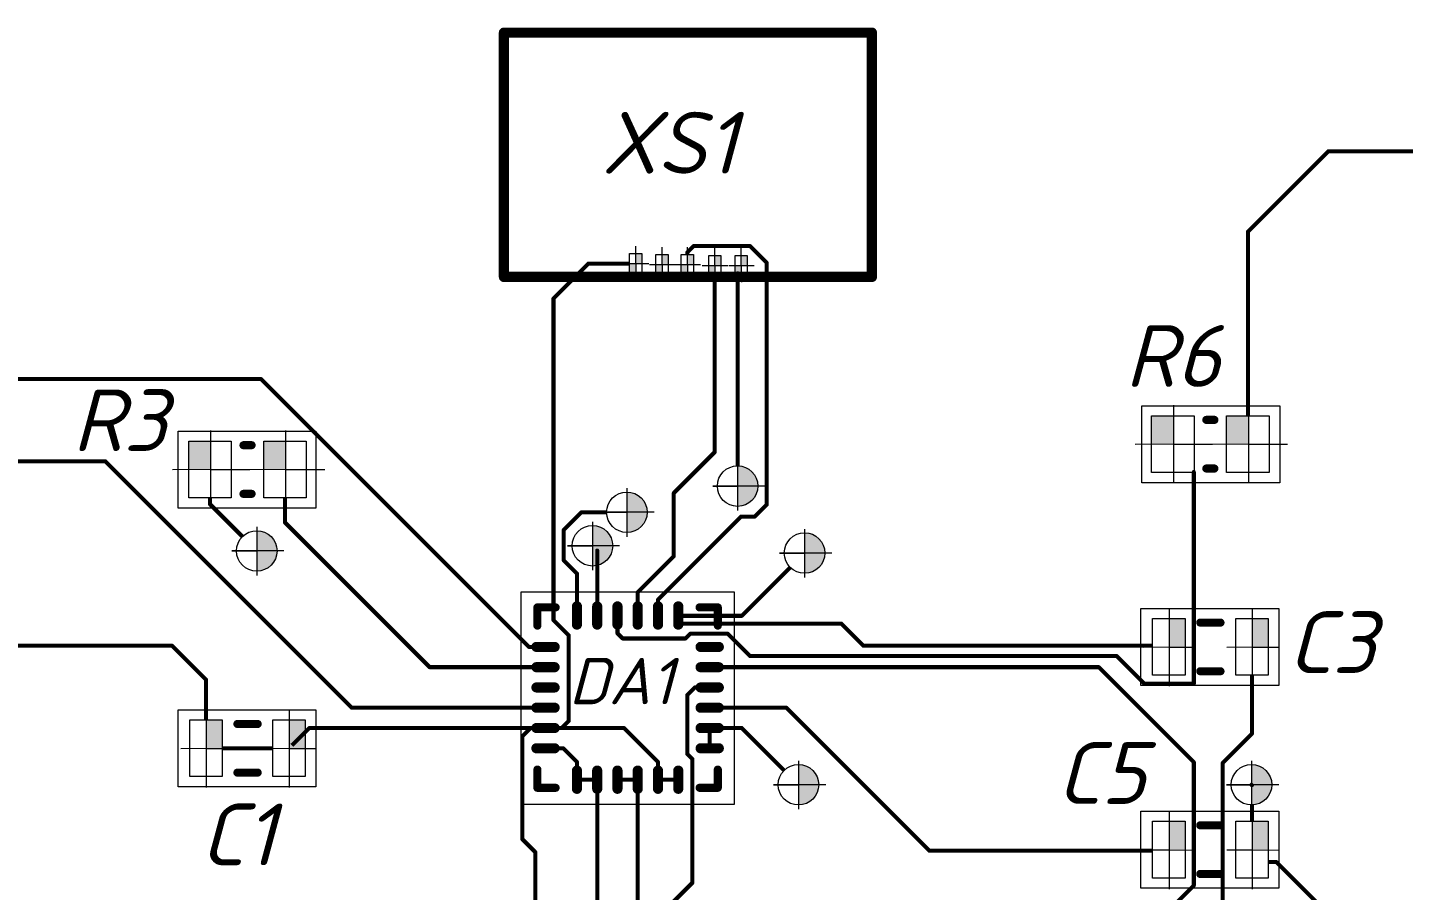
# Model space of a CAD drawing. Header units: millimetres. Extents: x -578 to 740, y 82 to 629.
# Drawn here: x 312.5 to 380.4, y 418 to 460.5 of the extents above; entities that cross this region are included whole.
import ezdxf

# ---------------------------------------------------------------- set-up
doc = ezdxf.new("R2010")
doc.units = ezdxf.units.MM
doc.header["$LTSCALE"] = 0.5
doc.layers.get('0').update_dxf_attribs({"lineweight": 60})
doc.layers.add('TopOverlay', color=2, linetype='Continuous')
doc.layers.add('СПЛТОНК', color=7, linetype='Continuous', lineweight=20)
doc.styles.get("Standard").update_dxf_attribs({"font": 'isocpeui.ttf', "width": 0.9})

# ---------------------------------------------------------------- blocks, each defined once
blk = doc.blocks.new('C_____________50_29__1')
at = {"layer": 'TopOverlay', "const_width": 0.2}
for points in [[(-0.25, 0.6), (0.25, 0.6)], [(-0.25, -0.6), (0.25, -0.6)]]:
    blk.add_lwpolyline(points, dxfattribs=at)
at = {"layer": 'TopOverlay', "const_width": 0.1}
for points in [[(-0.3, 0.6, 1), (-0.2, 0.6, 1)], [(0.2, 0.6, 1), (0.3, 0.6, 1)], [(-0.3, -0.6, 1), (-0.2, -0.6, 1)], [(0.2, -0.6, 1), (0.3, -0.6, 1)]]:
    blk.add_lwpolyline(points, format="xyb", close=True, dxfattribs=at)
blk = doc.blocks.new('C_____________50_29__3')
at = {"layer": 'TopOverlay', "const_width": 0.2}
for points in [[(-0.25, 0.6), (0.25, 0.6)], [(-0.25, -0.6), (0.25, -0.6)]]:
    blk.add_lwpolyline(points, dxfattribs=at)
at = {"layer": 'TopOverlay', "const_width": 0.1}
for points in [[(-0.3, 0.6, 1), (-0.2, 0.6, 1)], [(0.2, 0.6, 1), (0.3, 0.6, 1)], [(-0.3, -0.6, 1), (-0.2, -0.6, 1)], [(0.2, -0.6, 1), (0.3, -0.6, 1)]]:
    blk.add_lwpolyline(points, format="xyb", close=True, dxfattribs=at)
blk = doc.blocks.new('C_____________50_29__5')
at = {"layer": 'TopOverlay', "const_width": 0.2}
for points in [[(-0.25, 0.6), (0.25, 0.6)], [(-0.25, -0.6), (0.25, -0.6)]]:
    blk.add_lwpolyline(points, dxfattribs=at)
at = {"layer": 'TopOverlay', "const_width": 0.1}
for points in [[(-0.3, 0.6, 1), (-0.2, 0.6, 1)], [(0.2, 0.6, 1), (0.3, 0.6, 1)], [(-0.3, -0.6, 1), (-0.2, -0.6, 1)], [(0.2, -0.6, 1), (0.3, -0.6, 1)]]:
    blk.add_lwpolyline(points, format="xyb", close=True, dxfattribs=at)
blk = doc.blocks.new('RC_0805__R_________26')
at = {"layer": 'TopOverlay', "const_width": 0.2}
for points in [[(-0.1, 0.6), (0.1, 0.6)], [(-0.1, -0.6), (0.1, -0.6)]]:
    blk.add_lwpolyline(points, dxfattribs=at)
at = {"layer": 'TopOverlay', "const_width": 0.1}
for points in [[(-0.15, 0.6, 1), (-0.05, 0.6, 1)], [(0.05, 0.6, 1), (0.15, 0.6, 1)], [(-0.15, -0.6, 1), (-0.05, -0.6, 1)], [(0.05, -0.6, 1), (0.15, -0.6, 1)]]:
    blk.add_lwpolyline(points, format="xyb", close=True, dxfattribs=at)
blk = doc.blocks.new('RC_0805__R_________29')
at = {"layer": 'TopOverlay', "const_width": 0.2}
for points in [[(-0.1, 0.6), (0.1, 0.6)], [(-0.1, -0.6), (0.1, -0.6)]]:
    blk.add_lwpolyline(points, dxfattribs=at)
at = {"layer": 'TopOverlay', "const_width": 0.1}
for points in [[(-0.15, 0.6, 1), (-0.05, 0.6, 1)], [(0.05, 0.6, 1), (0.15, 0.6, 1)], [(-0.15, -0.6, 1), (-0.05, -0.6, 1)], [(0.05, -0.6, 1), (0.15, -0.6, 1)]]:
    blk.add_lwpolyline(points, format="xyb", close=True, dxfattribs=at)

msp = doc.modelspace()

# ---------------------------------------------------------------- hatches: boundary and pattern name
at = {"lineweight": 0}
h = msp.add_hatch(color=256, dxfattribs=at)
h.dxf.hatch_style = 1
h.paths.add_polyline_path([(342.204, 448.893), (342.204, 448.392), (342.513, 448.392), (342.511, 448.891)])
h.paths.add_polyline_path([(342.509, 449.392), (342.511, 448.891), (342.804, 448.889), (342.804, 449.392)])
h = msp.add_hatch(color=256, dxfattribs=at)
h.dxf.hatch_style = 1
h.paths.add_polyline_path([(343.504, 448.843), (343.504, 448.342), (343.813, 448.342), (343.811, 448.841)])
h.paths.add_polyline_path([(343.809, 449.342), (343.811, 448.841), (344.104, 448.839), (344.104, 449.342)])
h = msp.add_hatch(color=256, dxfattribs=at)
h.dxf.hatch_style = 1
h.paths.add_polyline_path([(344.754, 448.843), (344.754, 448.342), (345.063, 448.342), (345.061, 448.841)])
h.paths.add_polyline_path([(345.059, 449.342), (345.061, 448.841), (345.354, 448.839), (345.354, 449.342)])
h = msp.add_hatch(color=256, dxfattribs=at)
h.dxf.hatch_style = 1
h.paths.add_polyline_path([(346.104, 448.793), (346.104, 448.292), (346.413, 448.292), (346.411, 448.791)])
h.paths.add_polyline_path([(346.409, 449.292), (346.411, 448.791), (346.704, 448.789), (346.704, 449.292)])
h = msp.add_hatch(color=256, dxfattribs=at)
h.dxf.hatch_style = 1
h.paths.add_polyline_path([(347.404, 448.793), (347.404, 448.292), (347.713, 448.292), (347.711, 448.791)])
h.paths.add_polyline_path([(347.709, 449.292), (347.711, 448.791), (348.004, 448.789), (348.004, 449.292)])
h = msp.add_hatch(color=256, dxfattribs=at)
h.dxf.hatch_style = 1
h.paths.add_polyline_path([(369.046, 441.392), (367.954, 441.392), (367.954, 439.988), (369.046, 439.993)])
h = msp.add_hatch(color=256, dxfattribs=at)
h.dxf.hatch_style = 1
h.paths.add_polyline_path([(372.746, 441.392), (371.654, 441.392), (371.654, 439.988), (372.746, 439.993)])
h = msp.add_hatch(color=256, dxfattribs=at)
h.dxf.hatch_style = 1
h.paths.add_polyline_path([(321.546, 440.142), (320.454, 440.142), (320.454, 438.738), (321.546, 438.743)])
h = msp.add_hatch(color=256, dxfattribs=at)
h.dxf.hatch_style = 1
h.paths.add_polyline_path([(325.246, 440.142), (324.154, 440.142), (324.154, 438.738), (325.246, 438.743)])
h = msp.add_hatch(color=256, dxfattribs=at)
h.dxf.hatch_style = 1
h.paths.add_polyline_path([(347.533, 438.926), (347.533, 437.926), (348.533, 437.926, 0.414214)])
h.paths.add_polyline_path([(348.533, 437.926), (347.533, 437.926), (347.533, 436.926, 0.414214)])
h = msp.add_hatch(color=256, dxfattribs=at)
h.dxf.hatch_style = 1
h.paths.add_polyline_path([(342.069, 437.633), (342.069, 436.633), (343.069, 436.633, 0.414214)])
h.paths.add_polyline_path([(343.069, 436.633), (342.069, 436.633), (342.069, 435.633, 0.414214)])
h = msp.add_hatch(color=256, dxfattribs=at)
h.dxf.hatch_style = 1
h.paths.add_polyline_path([(340.37, 435.98), (340.37, 434.98), (341.37, 434.98, 0.414214)])
h.paths.add_polyline_path([(341.37, 434.98), (340.37, 434.98), (340.37, 433.98, 0.414214)])
h = msp.add_hatch(color=256, dxfattribs=at)
h.dxf.hatch_style = 1
h.paths.add_polyline_path([(323.809, 435.726), (323.809, 434.726), (324.809, 434.726, 0.414214)])
h.paths.add_polyline_path([(324.809, 434.726), (323.809, 434.726), (323.809, 433.726, 0.414214)])
h = msp.add_hatch(color=256, dxfattribs=at)
h.dxf.hatch_style = 1
h.paths.add_polyline_path([(350.835, 435.624), (350.835, 434.624), (351.835, 434.624, 0.414214)])
h.paths.add_polyline_path([(351.835, 434.624), (350.835, 434.624), (350.835, 433.624, 0.414214)])
h = msp.add_hatch(color=256, dxfattribs=at)
h.dxf.hatch_style = 1
h.paths.add_polyline_path([(369.604, 431.392), (368.83, 431.392), (368.83, 429.973), (369.604, 429.976)])
h = msp.add_hatch(color=256, dxfattribs=at)
h.dxf.hatch_style = 1
h.paths.add_polyline_path([(373.704, 431.392), (372.93, 431.392), (372.93, 429.973), (373.704, 429.976)])
h = msp.add_hatch(color=256, dxfattribs=at)
h.dxf.hatch_style = 1
h.paths.add_polyline_path([(322.104, 426.392), (321.33, 426.392), (321.33, 424.973), (322.104, 424.976)])
h = msp.add_hatch(color=256, dxfattribs=at)
h.dxf.hatch_style = 1
h.paths.add_polyline_path([(326.204, 426.392), (325.43, 426.392), (325.43, 424.973), (326.204, 424.976)])
h = msp.add_hatch(color=256, dxfattribs=at)
h.dxf.hatch_style = 1
h.paths.add_polyline_path([(350.533, 424.194), (350.533, 423.194), (351.533, 423.194, 0.414214)])
h.paths.add_polyline_path([(351.533, 423.194), (350.533, 423.194), (350.533, 422.194, 0.414214)])
h = msp.add_hatch(color=256, dxfattribs=at)
h.dxf.hatch_style = 1
h.paths.add_polyline_path([(372.882, 424.194), (372.882, 423.194), (373.882, 423.194, 0.414214)])
h.paths.add_polyline_path([(373.882, 423.194), (372.882, 423.194), (372.882, 422.194, 0.414214)])
h = msp.add_hatch(color=256, dxfattribs=at)
h.dxf.hatch_style = 1
h.paths.add_polyline_path([(369.604, 421.392), (368.83, 421.392), (368.83, 419.973), (369.604, 419.976)])
h = msp.add_hatch(color=256, dxfattribs=at)
h.dxf.hatch_style = 1
h.paths.add_polyline_path([(373.704, 421.392), (372.93, 421.392), (372.93, 419.973), (373.704, 419.976)])

# ---------------------------------------------------------------- linework, layer by layer
for p, q in [((342.511, 448.886), (342.508, 449.76)), ((343.811, 448.836), (343.808, 449.71)), ((345.061, 448.836), (345.058, 449.71)), ((346.411, 448.786), (346.408, 449.66)), ((347.711, 448.786), (347.708, 449.66)), ((343.151, 448.886), (341.89, 448.896)), ((342.511, 448.886), (342.516, 448.083)), ((344.451, 448.836), (343.19, 448.846)), ((343.811, 448.836), (343.816, 448.033)), ((345.701, 448.836), (344.44, 448.846)), ((345.061, 448.836), (345.066, 448.033)), ((347.051, 448.786), (345.79, 448.796)), ((346.411, 448.786), (346.416, 447.983)), ((348.351, 448.786), (347.09, 448.796)), ((347.711, 448.786), (347.716, 447.983)), ((369.046, 438.07), (369.046, 441.924)), ((372.746, 438.07), (372.746, 441.924)), ((321.546, 436.82), (321.546, 440.674)), ((325.246, 436.82), (325.246, 440.674)), ((369.046, 439.993), (367.151, 439.984)), ((369.046, 439.993), (370.965, 439.997)), ((372.746, 439.993), (370.851, 439.984)), ((372.746, 439.993), (374.665, 439.997)), ((321.546, 438.743), (319.651, 438.734)), ((321.546, 438.743), (323.465, 438.747)), ((325.246, 438.743), (323.351, 438.734)), ((325.246, 438.743), (327.165, 438.747)), ((368.83, 428.05), (368.83, 431.904)), ((372.93, 428.05), (372.93, 431.904)), ((368.83, 429.973), (367.564, 429.964)), ((368.83, 429.973), (370.111, 429.977)), ((372.93, 429.973), (371.664, 429.964)), ((372.93, 429.973), (374.211, 429.977)), ((321.33, 423.05), (321.33, 426.904)), ((325.43, 423.05), (325.43, 426.904)), ((321.33, 424.973), (320.064, 424.964)), ((321.33, 424.973), (322.611, 424.977)), ((325.43, 424.973), (324.164, 424.964)), ((325.43, 424.973), (326.711, 424.977)), ((368.83, 418.05), (368.83, 421.904)), ((372.93, 418.05), (372.93, 421.904)), ((368.83, 419.973), (367.564, 419.964)), ((368.83, 419.973), (370.111, 419.977)), ((372.93, 419.973), (371.664, 419.964)), ((372.93, 419.973), (374.211, 419.977))]:
    msp.add_line(p, q, dxfattribs=at)
at = {"lineweight": 15, "const_width": 0.508}
for points in [[(336.004, 460.292), (340.441, 460.292)], [(336.004, 448.242), (336.004, 460.292)], [(340.441, 460.292), (349.516, 460.292)], [(349.516, 460.292), (354.154, 460.292)], [(354.154, 448.242), (354.154, 460.292)], [(336.004, 448.242), (354.154, 448.242)]]:
    msp.add_lwpolyline(points, dxfattribs=at)
at = {"lineweight": 15, "const_width": 0.254}
for points in [[(349.516, 460.165, 1), (349.516, 460.419, 1)], [(349.516, 460.165, 1), (349.516, 460.419, 1)], [(354.154, 448.115, 1), (354.154, 448.369, 1)], [(354.154, 448.115, 1), (354.154, 448.369, 1)]]:
    msp.add_lwpolyline(points, format="xyb", close=True, dxfattribs=at)
at = {"lineweight": 0}
for points, const_width in [([(372.704, 450.474), (376.666, 454.436)], 0.2), ([(376.666, 454.436), (406.447, 454.436)], 0.2), ([(372.704, 441.392), (372.704, 450.474)], 0.2), ([(345.054, 449.458), (345.359, 449.763)], 0.2), ([(345.054, 449.342), (345.054, 449.458)], 0.2), ([(345.359, 449.763), (348.142, 449.763)], 0.2), ([(348.142, 449.763), (348.966, 448.938)], 0.2), ([(338.447, 447.18), (340.167, 448.899)], 0.2), ([(340.167, 448.899), (342.204, 448.899)], 0.2), ([(348.966, 437.012), (348.966, 448.938)], 0.2), ([(346.404, 439.603), (346.404, 448.292)], 0.2), ([(347.533, 448.423), (347.554, 448.468)], 0.2), ([(347.533, 438.926), (347.533, 448.423)], 0.2), ([(338.447, 431.314), (338.447, 447.18)], 0.2), ([(302.016, 443.209), (324.012, 443.209)], 0.2), ([(324.012, 443.209), (337.23, 429.992)], 0.2), ([(308.754, 439.145), (316.342, 439.145)], 0.2), ([(316.342, 439.145), (328.495, 426.992)], 0.2), ([(344.383, 437.582), (346.404, 439.603)], 0.2), ([(370.002, 438.655), (370.037, 438.62)], 0.2), ([(370.037, 428.173), (370.037, 438.62)], 0.2), ([(321.504, 437.031), (321.504, 437.342)], 0.2), ([(325.204, 436.126), (325.204, 437.342)], 0.2), ([(344.383, 434.472), (344.383, 437.582)], 0.2), ([(321.504, 437.031), (323.102, 435.433)], 0.2), ([(338.948, 435.752), (339.829, 436.633)], 0.2), ([(339.829, 436.633), (341.069, 436.633)], 0.2), ([(343.604, 432.321), (347.702, 436.419)], 0.2), ([(347.702, 436.419), (348.374, 436.419)], 0.2), ([(348.374, 436.419), (348.966, 437.012)], 0.2), ([(325.204, 436.126), (332.338, 428.992)], 0.2), ([(338.948, 434.269), (338.948, 435.752)], 0.2), ([(340.604, 431.542), (340.604, 434.746)], 0.2), ([(342.604, 432.693), (344.383, 434.472)], 0.2), ([(338.948, 434.269), (339.604, 433.612)], 0.2), ([(347.736, 431.525), (350.128, 433.917)], 0.2), ([(339.604, 431.542), (339.604, 433.612)], 0.2), ([(342.604, 431.542), (342.604, 432.693)], 0.2), ([(343.604, 431.542), (343.604, 432.321)], 0.2), ([(337.654, 431.942), (338.554, 431.942)], 0.4), ([(337.654, 431.042), (337.654, 431.942)], 0.4), ([(339.604, 431.992), (339.604, 431.092)], 0.5), ([(340.604, 431.992), (340.604, 431.092)], 0.5), ([(341.604, 431.992), (341.604, 431.092)], 0.5), ([(342.604, 431.992), (342.604, 431.092)], 0.5), ([(343.604, 431.992), (343.604, 431.092)], 0.5), ([(344.604, 431.992), (344.604, 431.092)], 0.5), ([(345.654, 431.942), (346.554, 431.942)], 0.4), ([(346.554, 431.042), (346.554, 431.942)], 0.4), ([(338.447, 431.314), (339.202, 430.56)], 0.2), ([(341.604, 430.662), (341.604, 431.542)], 0.2), ([(344.604, 431.525), (344.604, 431.542)], 0.2), ([(344.604, 431.142), (344.604, 431.525)], 0.2), ([(344.604, 431.525), (347.736, 431.525)], 0.2), ([(344.604, 431.142), (352.641, 431.142)], 0.2), ([(352.641, 431.142), (353.728, 430.055)], 0.2), ([(339.202, 426.344), (339.202, 430.56)], 0.2), ([(341.604, 430.662), (341.858, 430.408)], 0.2), ([(341.858, 430.408), (344.962, 430.408)], 0.2), ([(344.962, 430.408), (345.196, 430.642)], 0.2), ([(345.196, 430.642), (347.045, 430.642)], 0.2), ([(347.045, 430.642), (348.142, 429.544)], 0.2), ([(306.93, 430.052), (319.627, 430.052)], 0.2), ([(319.627, 430.052), (321.304, 428.376)], 0.2), ([(337.23, 429.992), (338.054, 429.992)], 0.2), ([(338.504, 429.992), (337.604, 429.992)], 0.5), ([(346.604, 429.992), (345.704, 429.992)], 0.5), ([(353.728, 430.055), (368.004, 430.055)], 0.2), ([(332.338, 428.992), (338.054, 428.992)], 0.2), ([(338.504, 428.992), (337.604, 428.992)], 0.5), ([(346.604, 428.992), (345.704, 428.992)], 0.5), ([(346.154, 428.992), (365.357, 428.992)], 0.2), ([(348.142, 429.544), (366.227, 429.544)], 0.2), ([(365.357, 428.992), (370.037, 424.312)], 0.2), ([(366.227, 429.544), (367.599, 428.173)], 0.2), ([(321.304, 426.392), (321.304, 428.376)], 0.2), ([(372.904, 425.705), (372.904, 428.592)], 0.2), ([(338.504, 427.992), (337.604, 427.992)], 0.5), ([(345.044, 427.614), (345.421, 427.992)], 0.2), ([(345.044, 424.718), (345.044, 427.614)], 0.2), ([(345.421, 427.992), (346.154, 427.992)], 0.2), ([(346.604, 427.992), (345.704, 427.992)], 0.5), ([(367.599, 428.173), (370.037, 428.173)], 0.2), ([(328.495, 426.992), (338.054, 426.992)], 0.2), ([(338.504, 426.992), (337.604, 426.992)], 0.5), ([(346.604, 426.992), (345.704, 426.992)], 0.5), ([(346.154, 426.992), (349.933, 426.992)], 0.2), ([(349.933, 426.992), (356.982, 419.943)], 0.2), ([(338.849, 425.992), (339.202, 426.344)], 0.2), ([(325.54, 425.137), (326.404, 425.992)], 0.2), ([(326.404, 425.992), (337.322, 425.992)], 0.2), ([(336.916, 425.585), (337.322, 425.992)], 0.2), ([(336.916, 420.502), (336.916, 425.585)], 0.2), ([(337.322, 425.992), (338.054, 425.992)], 0.2), ([(338.504, 425.992), (337.604, 425.992)], 0.5), ([(338.054, 425.992), (338.849, 425.992)], 0.2), ([(338.849, 425.992), (341.924, 425.992)], 0.2), ([(341.924, 425.992), (343.604, 424.312)], 0.2), ([(346.604, 425.992), (345.704, 425.992)], 0.5), ([(346.154, 424.992), (346.154, 425.992)], 0.2), ([(346.154, 425.992), (347.736, 425.992)], 0.2), ([(347.736, 425.992), (349.826, 423.901)], 0.2), ([(371.46, 424.261), (372.904, 425.705)], 0.2), ([(322.104, 424.992), (324.604, 424.992)], 0.2), ([(338.504, 424.992), (337.604, 424.992)], 0.5), ([(338.054, 424.992), (338.924, 424.992)], 0.2), ([(338.924, 424.992), (339.604, 424.312)], 0.2), ([(346.604, 424.992), (345.704, 424.992)], 0.5), ([(339.604, 423.442), (339.604, 424.312)], 0.2), ([(343.604, 423.442), (343.604, 424.312)], 0.2), ([(345.044, 424.718), (345.298, 424.464)], 0.2), ([(345.298, 418.354), (345.298, 424.464)], 0.2), ([(370.037, 418.216), (370.037, 424.312)], 0.2), ([(371.46, 415.698), (371.46, 424.261)], 0.2), ([(339.604, 423.892), (339.604, 422.992)], 0.5), ([(340.604, 423.892), (340.604, 422.992)], 0.5), ([(341.604, 423.892), (341.604, 422.992)], 0.5), ([(342.604, 423.892), (342.604, 422.992)], 0.5), ([(343.604, 423.892), (343.604, 422.992)], 0.5), ([(344.604, 423.892), (344.604, 422.992)], 0.5), ([(339.604, 423.442), (340.604, 423.442)], 0.2), ([(340.604, 416.722), (340.604, 423.442)], 0.2), ([(341.604, 423.442), (342.604, 423.442)], 0.2), ([(342.604, 417.361), (342.604, 423.442)], 0.2), ([(343.604, 423.442), (344.604, 423.442)], 0.2), ([(372.882, 423.194), (372.904, 423.172)], 0.2), ([(372.904, 423.122), (372.904, 423.172)], 0.2), ([(372.904, 421.392), (372.904, 422.194)], 0.2), ([(336.916, 420.502), (337.554, 419.863)], 0.2), ([(337.554, 413.892), (337.554, 419.863)], 0.2), ([(356.982, 419.943), (368.004, 419.943)], 0.2), ([(373.704, 419.384), (374.101, 419.384)], 0.2), ([(374.101, 419.384), (378.775, 414.711)], 0.2), ([(341.654, 414.711), (345.298, 418.354)], 0.2), ([(369.123, 417.301), (370.037, 418.216)], 0.2)]:
    msp.add_lwpolyline(points, dxfattribs=dict(at, const_width=const_width))
for points, const_width in [([(376.616, 454.436, 1), (376.716, 454.436, 1)], 0.1), ([(376.616, 454.436, 1), (376.716, 454.436, 1)], 0.1), ([(372.654, 450.474, 1), (372.754, 450.474, 1)], 0.1), ([(372.654, 450.474, 1), (372.754, 450.474, 1)], 0.1), ([(345.004, 449.458, 1), (345.104, 449.458, 1)], 0.1), ([(345.004, 449.458, 1), (345.104, 449.458, 1)], 0.1), ([(345.309, 449.763, 1), (345.409, 449.763, 1)], 0.1), ([(345.309, 449.763, 1), (345.409, 449.763, 1)], 0.1), ([(348.092, 449.763, 1), (348.192, 449.763, 1)], 0.1), ([(348.092, 449.763, 1), (348.192, 449.763, 1)], 0.1), ([(340.117, 448.899, 1), (340.217, 448.899, 1)], 0.1), ([(340.117, 448.899, 1), (340.217, 448.899, 1)], 0.1), ([(348.916, 448.938, 1), (349.016, 448.938, 1)], 0.1), ([(348.916, 448.938, 1), (349.016, 448.938, 1)], 0.1), ([(347.483, 448.423, 1), (347.583, 448.423, 1)], 0.1), ([(347.483, 448.423, 1), (347.583, 448.423, 1)], 0.1), ([(338.397, 447.18, 1), (338.497, 447.18, 1)], 0.1), ([(338.397, 447.18, 1), (338.497, 447.18, 1)], 0.1), ([(323.962, 443.209, 1), (324.062, 443.209, 1)], 0.1), ([(323.962, 443.209, 1), (324.062, 443.209, 1)], 0.1), ([(316.292, 439.145, 1), (316.392, 439.145, 1)], 0.1), ([(316.292, 439.145, 1), (316.392, 439.145, 1)], 0.1), ([(346.354, 439.603, 1), (346.454, 439.603, 1)], 0.1), ([(346.354, 439.603, 1), (346.454, 439.603, 1)], 0.1), ([(369.987, 438.62, 1), (370.087, 438.62, 1)], 0.1), ([(369.987, 438.62, 1), (370.087, 438.62, 1)], 0.1), ([(344.333, 437.582, 1), (344.433, 437.582, 1)], 0.1), ([(344.333, 437.582, 1), (344.433, 437.582, 1)], 0.1), ([(321.454, 437.031, 1), (321.554, 437.031, 1)], 0.1), ([(321.454, 437.031, 1), (321.554, 437.031, 1)], 0.1), ([(339.779, 436.633, 1), (339.879, 436.633, 1)], 0.1), ([(339.779, 436.633, 1), (339.879, 436.633, 1)], 0.1), ([(347.652, 436.419, 1), (347.752, 436.419, 1)], 0.1), ([(347.652, 436.419, 1), (347.752, 436.419, 1)], 0.1), ([(348.324, 436.419, 1), (348.424, 436.419, 1)], 0.1), ([(348.324, 436.419, 1), (348.424, 436.419, 1)], 0.1), ([(348.916, 437.012, 1), (349.016, 437.012, 1)], 0.1), ([(348.916, 437.012, 1), (349.016, 437.012, 1)], 0.1), ([(325.154, 436.126, 1), (325.254, 436.126, 1)], 0.1), ([(325.154, 436.126, 1), (325.254, 436.126, 1)], 0.1), ([(338.898, 435.752, 1), (338.998, 435.752, 1)], 0.1), ([(338.898, 435.752, 1), (338.998, 435.752, 1)], 0.1), ([(340.554, 434.746, 1), (340.654, 434.746, 1)], 0.1), ([(340.554, 434.746, 1), (340.654, 434.746, 1)], 0.1), ([(344.333, 434.472, 1), (344.433, 434.472, 1)], 0.1), ([(344.333, 434.472, 1), (344.433, 434.472, 1)], 0.1), ([(338.898, 434.269, 1), (338.998, 434.269, 1)], 0.1), ([(338.898, 434.269, 1), (338.998, 434.269, 1)], 0.1), ([(339.554, 433.612, 1), (339.654, 433.612, 1)], 0.1), ([(339.554, 433.612, 1), (339.654, 433.612, 1)], 0.1), ([(342.554, 432.693, 1), (342.654, 432.693, 1)], 0.1), ([(342.554, 432.693, 1), (342.654, 432.693, 1)], 0.1), ([(343.554, 432.321, 1), (343.654, 432.321, 1)], 0.1), ([(343.554, 432.321, 1), (343.654, 432.321, 1)], 0.1), ([(337.654, 432.042, 1), (337.654, 431.842, 1)], 0.2), ([(337.654, 432.042, 1), (337.654, 431.842, 1)], 0.2), ([(338.554, 432.042, 1), (338.554, 431.842, 1)], 0.2), ([(339.604, 432.117, 1), (339.604, 431.867, 1)], 0.25), ([(340.604, 432.117, 1), (340.604, 431.867, 1)], 0.25), ([(341.604, 432.117, 1), (341.604, 431.867, 1)], 0.25), ([(342.604, 432.117, 1), (342.604, 431.867, 1)], 0.25), ([(343.604, 432.117, 1), (343.604, 431.867, 1)], 0.25), ([(344.604, 432.117, 1), (344.604, 431.867, 1)], 0.25), ([(345.654, 432.042, 1), (345.654, 431.842, 1)], 0.2), ([(346.554, 432.042, 1), (346.554, 431.842, 1)], 0.2), ([(346.554, 432.042, 1), (346.554, 431.842, 1)], 0.2), ([(337.654, 431.142, 1), (337.654, 430.942, 1)], 0.2), ([(338.397, 431.314, 1), (338.497, 431.314, 1)], 0.1), ([(338.397, 431.314, 1), (338.497, 431.314, 1)], 0.1), ([(339.604, 431.217, 1), (339.604, 430.967, 1)], 0.25), ([(339.554, 431.542, 1), (339.654, 431.542, 1)], 0.1), ([(340.604, 431.217, 1), (340.604, 430.967, 1)], 0.25), ([(340.554, 431.542, 1), (340.654, 431.542, 1)], 0.1), ([(341.604, 431.217, 1), (341.604, 430.967, 1)], 0.25), ([(341.554, 431.542, 1), (341.654, 431.542, 1)], 0.1), ([(342.604, 431.217, 1), (342.604, 430.967, 1)], 0.25), ([(342.554, 431.542, 1), (342.654, 431.542, 1)], 0.1), ([(343.604, 431.217, 1), (343.604, 430.967, 1)], 0.25), ([(343.554, 431.542, 1), (343.654, 431.542, 1)], 0.1), ([(344.604, 431.217, 1), (344.604, 430.967, 1)], 0.25), ([(344.554, 431.542, 1), (344.654, 431.542, 1)], 0.1), ([(344.554, 431.525, 1), (344.654, 431.525, 1)], 0.1), ([(344.554, 431.525, 1), (344.654, 431.525, 1)], 0.1), ([(344.554, 431.525, 1), (344.654, 431.525, 1)], 0.1), ([(344.554, 431.142, 1), (344.654, 431.142, 1)], 0.1), ([(344.554, 431.142, 1), (344.654, 431.142, 1)], 0.1), ([(346.554, 431.142, 1), (346.554, 430.942, 1)], 0.2), ([(347.686, 431.525, 1), (347.786, 431.525, 1)], 0.1), ([(347.686, 431.525, 1), (347.786, 431.525, 1)], 0.1), ([(352.591, 431.142, 1), (352.691, 431.142, 1)], 0.1), ([(352.591, 431.142, 1), (352.691, 431.142, 1)], 0.1), ([(339.152, 430.56, 1), (339.252, 430.56, 1)], 0.1), ([(339.152, 430.56, 1), (339.252, 430.56, 1)], 0.1), ([(341.554, 430.662, 1), (341.654, 430.662, 1)], 0.1), ([(341.554, 430.662, 1), (341.654, 430.662, 1)], 0.1), ([(341.808, 430.408, 1), (341.908, 430.408, 1)], 0.1), ([(341.808, 430.408, 1), (341.908, 430.408, 1)], 0.1), ([(344.912, 430.408, 1), (345.012, 430.408, 1)], 0.1), ([(344.912, 430.408, 1), (345.012, 430.408, 1)], 0.1), ([(345.146, 430.642, 1), (345.246, 430.642, 1)], 0.1), ([(345.146, 430.642, 1), (345.246, 430.642, 1)], 0.1), ([(346.995, 430.642, 1), (347.095, 430.642, 1)], 0.1), ([(346.995, 430.642, 1), (347.095, 430.642, 1)], 0.1), ([(319.577, 430.052, 1), (319.677, 430.052, 1)], 0.1), ([(319.577, 430.052, 1), (319.677, 430.052, 1)], 0.1), ([(337.18, 429.992, 1), (337.28, 429.992, 1)], 0.1), ([(337.18, 429.992, 1), (337.28, 429.992, 1)], 0.1), ([(337.604, 430.117, 1), (337.604, 429.867, 1)], 0.25), ([(338.004, 429.992, 1), (338.104, 429.992, 1)], 0.1), ([(338.504, 430.117, 1), (338.504, 429.867, 1)], 0.25), ([(345.704, 430.117, 1), (345.704, 429.867, 1)], 0.25), ([(346.604, 430.117, 1), (346.604, 429.867, 1)], 0.25), ([(353.678, 430.055, 1), (353.778, 430.055, 1)], 0.1), ([(353.678, 430.055, 1), (353.778, 430.055, 1)], 0.1), ([(332.288, 428.992, 1), (332.388, 428.992, 1)], 0.1), ([(332.288, 428.992, 1), (332.388, 428.992, 1)], 0.1), ([(337.604, 429.117, 1), (337.604, 428.867, 1)], 0.25), ([(338.004, 428.992, 1), (338.104, 428.992, 1)], 0.1), ([(338.504, 429.117, 1), (338.504, 428.867, 1)], 0.25), ([(345.704, 429.117, 1), (345.704, 428.867, 1)], 0.25), ([(346.104, 428.992, 1), (346.204, 428.992, 1)], 0.1), ([(346.604, 429.117, 1), (346.604, 428.867, 1)], 0.25), ([(348.092, 429.544, 1), (348.192, 429.544, 1)], 0.1), ([(348.092, 429.544, 1), (348.192, 429.544, 1)], 0.1), ([(365.307, 428.992, 1), (365.407, 428.992, 1)], 0.1), ([(365.307, 428.992, 1), (365.407, 428.992, 1)], 0.1), ([(366.177, 429.544, 1), (366.277, 429.544, 1)], 0.1), ([(366.177, 429.544, 1), (366.277, 429.544, 1)], 0.1), ([(321.254, 428.376, 1), (321.354, 428.376, 1)], 0.1), ([(321.254, 428.376, 1), (321.354, 428.376, 1)], 0.1), ([(337.604, 428.117, 1), (337.604, 427.867, 1)], 0.25), ([(338.504, 428.117, 1), (338.504, 427.867, 1)], 0.25), ([(344.994, 427.614, 1), (345.094, 427.614, 1)], 0.1), ([(344.994, 427.614, 1), (345.094, 427.614, 1)], 0.1), ([(345.371, 427.992, 1), (345.471, 427.992, 1)], 0.1), ([(345.371, 427.992, 1), (345.471, 427.992, 1)], 0.1), ([(345.704, 428.117, 1), (345.704, 427.867, 1)], 0.25), ([(346.104, 427.992, 1), (346.204, 427.992, 1)], 0.1), ([(346.604, 428.117, 1), (346.604, 427.867, 1)], 0.25), ([(367.549, 428.173, 1), (367.649, 428.173, 1)], 0.1), ([(367.549, 428.173, 1), (367.649, 428.173, 1)], 0.1), ([(369.987, 428.173, 1), (370.087, 428.173, 1)], 0.1), ([(369.987, 428.173, 1), (370.087, 428.173, 1)], 0.1), ([(328.445, 426.992, 1), (328.545, 426.992, 1)], 0.1), ([(328.445, 426.992, 1), (328.545, 426.992, 1)], 0.1), ([(337.604, 427.117, 1), (337.604, 426.867, 1)], 0.25), ([(338.004, 426.992, 1), (338.104, 426.992, 1)], 0.1), ([(338.504, 427.117, 1), (338.504, 426.867, 1)], 0.25), ([(345.704, 427.117, 1), (345.704, 426.867, 1)], 0.25), ([(346.104, 426.992, 1), (346.204, 426.992, 1)], 0.1), ([(346.604, 427.117, 1), (346.604, 426.867, 1)], 0.25), ([(349.883, 426.992, 1), (349.983, 426.992, 1)], 0.1), ([(349.883, 426.992, 1), (349.983, 426.992, 1)], 0.1), ([(339.152, 426.344, 1), (339.252, 426.344, 1)], 0.1), ([(339.152, 426.344, 1), (339.252, 426.344, 1)], 0.1), ([(326.354, 425.992, 1), (326.454, 425.992, 1)], 0.1), ([(326.354, 425.992, 1), (326.454, 425.992, 1)], 0.1), ([(336.866, 425.585, 1), (336.966, 425.585, 1)], 0.1), ([(336.866, 425.585, 1), (336.966, 425.585, 1)], 0.1), ([(337.272, 425.992, 1), (337.372, 425.992, 1)], 0.1), ([(337.272, 425.992, 1), (337.372, 425.992, 1)], 0.1), ([(337.272, 425.992, 1), (337.372, 425.992, 1)], 0.1), ([(337.604, 426.117, 1), (337.604, 425.867, 1)], 0.25), ([(338.004, 425.992, 1), (338.104, 425.992, 1)], 0.1), ([(338.004, 425.992, 1), (338.104, 425.992, 1)], 0.1), ([(338.504, 426.117, 1), (338.504, 425.867, 1)], 0.25), ([(338.799, 425.992, 1), (338.899, 425.992, 1)], 0.1), ([(338.799, 425.992, 1), (338.899, 425.992, 1)], 0.1), ([(338.799, 425.992, 1), (338.899, 425.992, 1)], 0.1), ([(341.874, 425.992, 1), (341.974, 425.992, 1)], 0.1), ([(341.874, 425.992, 1), (341.974, 425.992, 1)], 0.1), ([(345.704, 426.117, 1), (345.704, 425.867, 1)], 0.25), ([(346.104, 425.992, 1), (346.204, 425.992, 1)], 0.1), ([(346.104, 425.992, 1), (346.204, 425.992, 1)], 0.1), ([(346.604, 426.117, 1), (346.604, 425.867, 1)], 0.25), ([(347.686, 425.992, 1), (347.786, 425.992, 1)], 0.1), ([(347.686, 425.992, 1), (347.786, 425.992, 1)], 0.1), ([(372.854, 425.705, 1), (372.954, 425.705, 1)], 0.1), ([(372.854, 425.705, 1), (372.954, 425.705, 1)], 0.1), ([(337.604, 425.117, 1), (337.604, 424.867, 1)], 0.25), ([(338.004, 424.992, 1), (338.104, 424.992, 1)], 0.1), ([(338.504, 425.117, 1), (338.504, 424.867, 1)], 0.25), ([(338.874, 424.992, 1), (338.974, 424.992, 1)], 0.1), ([(338.874, 424.992, 1), (338.974, 424.992, 1)], 0.1), ([(345.704, 425.117, 1), (345.704, 424.867, 1)], 0.25), ([(346.104, 424.992, 1), (346.204, 424.992, 1)], 0.1), ([(346.604, 425.117, 1), (346.604, 424.867, 1)], 0.25), ([(339.554, 424.312, 1), (339.654, 424.312, 1)], 0.1), ([(339.554, 424.312, 1), (339.654, 424.312, 1)], 0.1), ([(343.554, 424.312, 1), (343.654, 424.312, 1)], 0.1), ([(343.554, 424.312, 1), (343.654, 424.312, 1)], 0.1), ([(344.994, 424.718, 1), (345.094, 424.718, 1)], 0.1), ([(344.994, 424.718, 1), (345.094, 424.718, 1)], 0.1), ([(345.248, 424.464, 1), (345.348, 424.464, 1)], 0.1), ([(345.248, 424.464, 1), (345.348, 424.464, 1)], 0.1), ([(369.987, 424.312, 1), (370.087, 424.312, 1)], 0.1), ([(369.987, 424.312, 1), (370.087, 424.312, 1)], 0.1), ([(371.41, 424.261, 1), (371.51, 424.261, 1)], 0.1), ([(371.41, 424.261, 1), (371.51, 424.261, 1)], 0.1), ([(339.604, 424.017, 1), (339.604, 423.767, 1)], 0.25), ([(340.604, 424.017, 1), (340.604, 423.767, 1)], 0.25), ([(341.604, 424.017, 1), (341.604, 423.767, 1)], 0.25), ([(342.604, 424.017, 1), (342.604, 423.767, 1)], 0.25), ([(343.604, 424.017, 1), (343.604, 423.767, 1)], 0.25), ([(344.604, 424.017, 1), (344.604, 423.767, 1)], 0.25), ([(339.604, 423.117, 1), (339.604, 422.867, 1)], 0.25), ([(339.554, 423.442, 1), (339.654, 423.442, 1)], 0.1), ([(339.554, 423.442, 1), (339.654, 423.442, 1)], 0.1), ([(340.604, 423.117, 1), (340.604, 422.867, 1)], 0.25), ([(340.554, 423.442, 1), (340.654, 423.442, 1)], 0.1), ([(340.554, 423.442, 1), (340.654, 423.442, 1)], 0.1), ([(341.604, 423.117, 1), (341.604, 422.867, 1)], 0.25), ([(341.554, 423.442, 1), (341.654, 423.442, 1)], 0.1), ([(342.604, 423.117, 1), (342.604, 422.867, 1)], 0.25), ([(342.554, 423.442, 1), (342.654, 423.442, 1)], 0.1), ([(342.554, 423.442, 1), (342.654, 423.442, 1)], 0.1), ([(343.604, 423.117, 1), (343.604, 422.867, 1)], 0.25), ([(343.554, 423.442, 1), (343.654, 423.442, 1)], 0.1), ([(343.554, 423.442, 1), (343.654, 423.442, 1)], 0.1), ([(344.604, 423.117, 1), (344.604, 422.867, 1)], 0.25), ([(344.554, 423.442, 1), (344.654, 423.442, 1)], 0.1), ([(372.832, 423.194, 1), (372.932, 423.194, 1)], 0.1), ([(372.854, 423.172, 1), (372.954, 423.172, 1)], 0.1), ([(372.854, 423.172, 1), (372.954, 423.172, 1)], 0.1), ([(336.866, 420.502, 1), (336.966, 420.502, 1)], 0.1), ([(336.866, 420.502, 1), (336.966, 420.502, 1)], 0.1), ([(337.504, 419.863, 1), (337.604, 419.863, 1)], 0.1), ([(337.504, 419.863, 1), (337.604, 419.863, 1)], 0.1), ([(356.932, 419.943, 1), (357.032, 419.943, 1)], 0.1), ([(356.932, 419.943, 1), (357.032, 419.943, 1)], 0.1), ([(374.051, 419.384, 1), (374.151, 419.384, 1)], 0.1), ([(374.051, 419.384, 1), (374.151, 419.384, 1)], 0.1), ([(345.248, 418.354, 1), (345.348, 418.354, 1)], 0.1), ([(345.248, 418.354, 1), (345.348, 418.354, 1)], 0.1), ([(369.987, 418.216, 1), (370.087, 418.216, 1)], 0.1), ([(369.987, 418.216, 1), (370.087, 418.216, 1)], 0.1)]:
    msp.add_lwpolyline(points, format="xyb", close=True, dxfattribs=dict(at, const_width=const_width))
for points in [[(342.204, 448.392), (342.204, 449.392), (342.804, 449.392), (342.804, 448.392)], [(343.504, 448.342), (343.504, 449.342), (344.104, 449.342), (344.104, 448.342)], [(344.754, 448.342), (344.754, 449.342), (345.354, 449.342), (345.354, 448.342)], [(346.104, 448.292), (346.104, 449.292), (346.704, 449.292), (346.704, 448.292)], [(347.404, 448.292), (347.404, 449.292), (348.004, 449.292), (348.004, 448.292)], [(367.954, 438.592), (367.954, 441.392), (370.054, 441.392), (370.054, 438.592)], [(371.654, 438.592), (371.654, 441.392), (373.754, 441.392), (373.754, 438.592)], [(320.454, 437.342), (320.454, 440.142), (322.554, 440.142), (322.554, 437.342)], [(324.154, 437.342), (324.154, 440.142), (326.254, 440.142), (326.254, 437.342)], [(368.004, 428.592), (368.004, 431.392), (369.604, 431.392), (369.604, 428.592)], [(372.104, 428.592), (372.104, 431.392), (373.704, 431.392), (373.704, 428.592)], [(320.504, 423.592), (320.504, 426.392), (322.104, 426.392), (322.104, 423.592)], [(324.604, 423.592), (324.604, 426.392), (326.204, 426.392), (326.204, 423.592)], [(368.004, 418.592), (368.004, 421.392), (369.604, 421.392), (369.604, 418.592)], [(372.104, 418.592), (372.104, 421.392), (373.704, 421.392), (373.704, 418.592)]]:
    msp.add_lwpolyline(points, close=True, dxfattribs=at)
at = {"lineweight": 15}
for points in [[(367.479, 441.892), (374.279, 441.892), (374.279, 438.092), (367.479, 438.092)], [(319.929, 440.642), (326.729, 440.642), (326.729, 436.842), (319.929, 436.842)], [(336.854, 432.717), (347.354, 432.717), (347.354, 422.217), (336.854, 422.217)], [(367.429, 431.892), (374.229, 431.892), (374.229, 428.092), (367.429, 428.092)], [(319.929, 426.892), (326.729, 426.892), (326.729, 423.092), (319.929, 423.092)], [(367.429, 421.892), (374.229, 421.892), (374.229, 418.092), (367.429, 418.092)]]:
    msp.add_lwpolyline(points, close=True, dxfattribs=at)
at = {"const_width": 0.4}
for points in [[(337.654, 423.042), (337.654, 423.942)], [(346.554, 423.042), (346.554, 423.942)], [(337.654, 423.042), (338.554, 423.042)], [(345.654, 423.042), (346.554, 423.042)]]:
    msp.add_lwpolyline(points, dxfattribs=at)
at = {"const_width": 0.2}
for points in [[(337.654, 424.042, 1), (337.654, 423.842, 1)], [(346.554, 424.042, 1), (346.554, 423.842, 1)], [(337.654, 423.142, 1), (337.654, 422.942, 1)], [(337.654, 423.142, 1), (337.654, 422.942, 1)], [(338.554, 423.142, 1), (338.554, 422.942, 1)], [(345.654, 423.142, 1), (345.654, 422.942, 1)], [(346.554, 423.142, 1), (346.554, 422.942, 1)], [(346.554, 423.142, 1), (346.554, 422.942, 1)]]:
    msp.add_lwpolyline(points, format="xyb", close=True, dxfattribs=at)
at = {"lineweight": 0}
for centre in [(347.533, 437.926), (342.069, 436.633), (340.37, 434.98), (323.809, 434.726), (350.835, 434.624), (350.533, 423.194), (372.882, 423.194)]:
    msp.add_circle(centre, 1, dxfattribs=at)
at = {"layer": 'TopOverlay', "const_width": 0.254}
for points in [[(336.004, 460.165, 1), (336.004, 460.419, 1)], [(336.004, 460.165, 1), (336.004, 460.419, 1)], [(340.441, 460.165, 1), (340.441, 460.419, 1)], [(340.441, 460.165, 1), (340.441, 460.419, 1)], [(354.154, 460.165, 1), (354.154, 460.419, 1)], [(354.154, 460.165, 1), (354.154, 460.419, 1)], [(336.004, 448.115, 1), (336.004, 448.369, 1)], [(336.004, 448.115, 1), (336.004, 448.369, 1)]]:
    msp.add_lwpolyline(points, format="xyb", close=True, dxfattribs=at)
at = {"layer": 'СПЛТОНК', "lineweight": 0}
for p, q in [((347.533, 439.11), (347.533, 436.721)), ((348.874, 437.926), (346.303, 437.926)), ((346.303, 437.926), (347.533, 437.926)), ((342.069, 437.817), (342.069, 435.427)), ((343.411, 436.633), (340.839, 436.633)), ((340.839, 436.633), (342.069, 436.633)), ((323.809, 435.91), (323.809, 433.52)), ((340.37, 436.164), (340.37, 433.774)), ((350.835, 435.808), (350.835, 433.419)), ((325.151, 434.726), (322.579, 434.726)), ((322.579, 434.726), (323.809, 434.726)), ((341.712, 434.98), (339.14, 434.98)), ((339.14, 434.98), (340.37, 434.98)), ((352.176, 434.624), (349.605, 434.624)), ((349.605, 434.624), (350.835, 434.624)), ((350.533, 424.378), (350.533, 421.989)), ((372.882, 424.378), (372.882, 421.989)), ((351.875, 423.194), (349.303, 423.194)), ((349.303, 423.194), (350.533, 423.194)), ((374.224, 423.194), (371.652, 423.194)), ((371.652, 423.194), (372.882, 423.194))]:
    msp.add_line(p, q, dxfattribs=at)

# ---------------------------------------------------------------- block references
at = {"lineweight": 0, "xscale": 2, "yscale": 2, "zscale": 2}
for name, p in [('RC_0805__R_________29', (370.854, 439.992)), ('RC_0805__R_________26', (323.354, 438.742)), ('C_____________50_29__3', (370.854, 429.992))]:
    msp.add_blockref(name, p, dxfattribs=at)
at = {"xscale": 2, "yscale": 2, "zscale": 2}
for name, p in [('C_____________50_29__1', (323.354, 424.992)), ('C_____________50_29__5', (370.854, 419.992))]:
    msp.add_blockref(name, p, dxfattribs=at)

# ---------------------------------------------------------------- texts
at = {"lineweight": 0}
for s, p in [('XS1', (340.801, 453.34)), ('R6', (366.63, 442.821)), ('R3', (314.702, 439.652)), ('C3', (374.665, 428.7))]:
    msp.add_text(s, height=3.048, dxfattribs=at).set_placement(p)
for s, height, p in [('DA1', 2.286, (339.195, 427.167)), ('C5', 3.048, (363.261, 422.248)), ('C1', 3.048, (321.008, 419.217))]:
    msp.add_text(s, height=height).set_placement(p)

doc.saveas('drawing.dxf')
